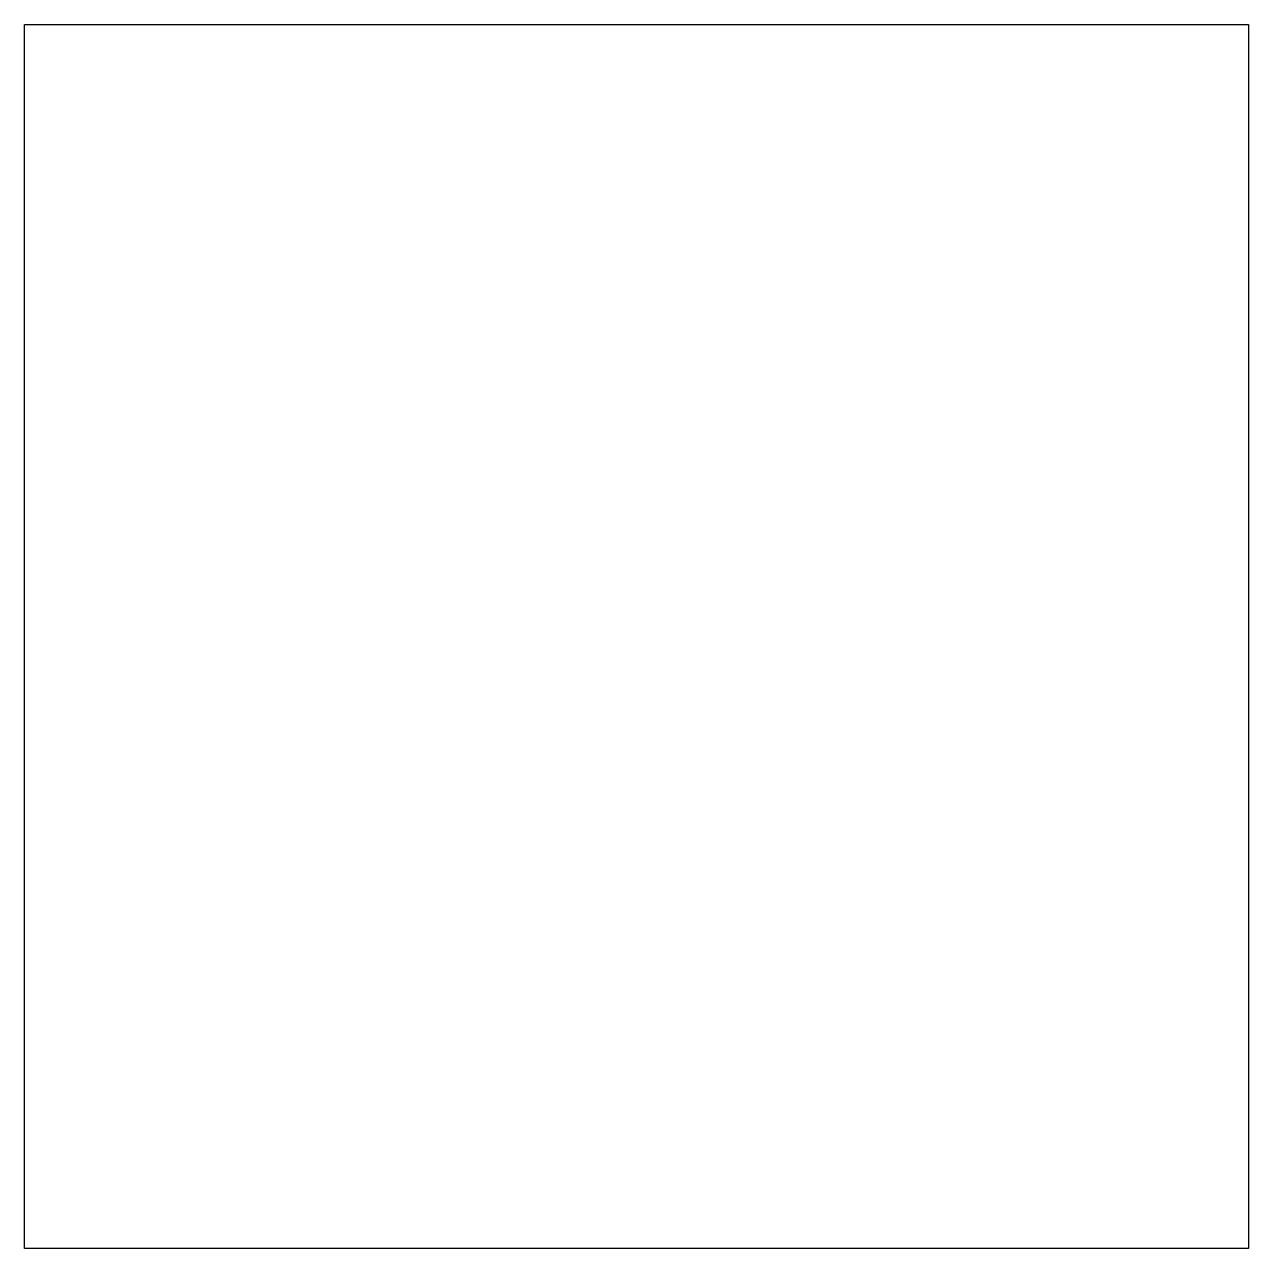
# Model space of a CAD drawing. Header units: millimetres. Extents: x 0 to 300, y 0 to 300.
import ezdxf

# ---------------------------------------------------------------- set-up
doc = ezdxf.new("R2010")
doc.units = ezdxf.units.MM
doc.layers.get('0').update_dxf_attribs({"lineweight": 25, "true_color": 0xffffff})

msp = doc.modelspace()

# ---------------------------------------------------------------- linework, layer by layer
for p, q in [((0, 0), (0, 300)), ((0, 300), (300, 300)), ((300, 300), (300, 0)), ((300, 0), (0, 0))]:
    msp.add_line(p, q)

doc.saveas('drawing.dxf')
